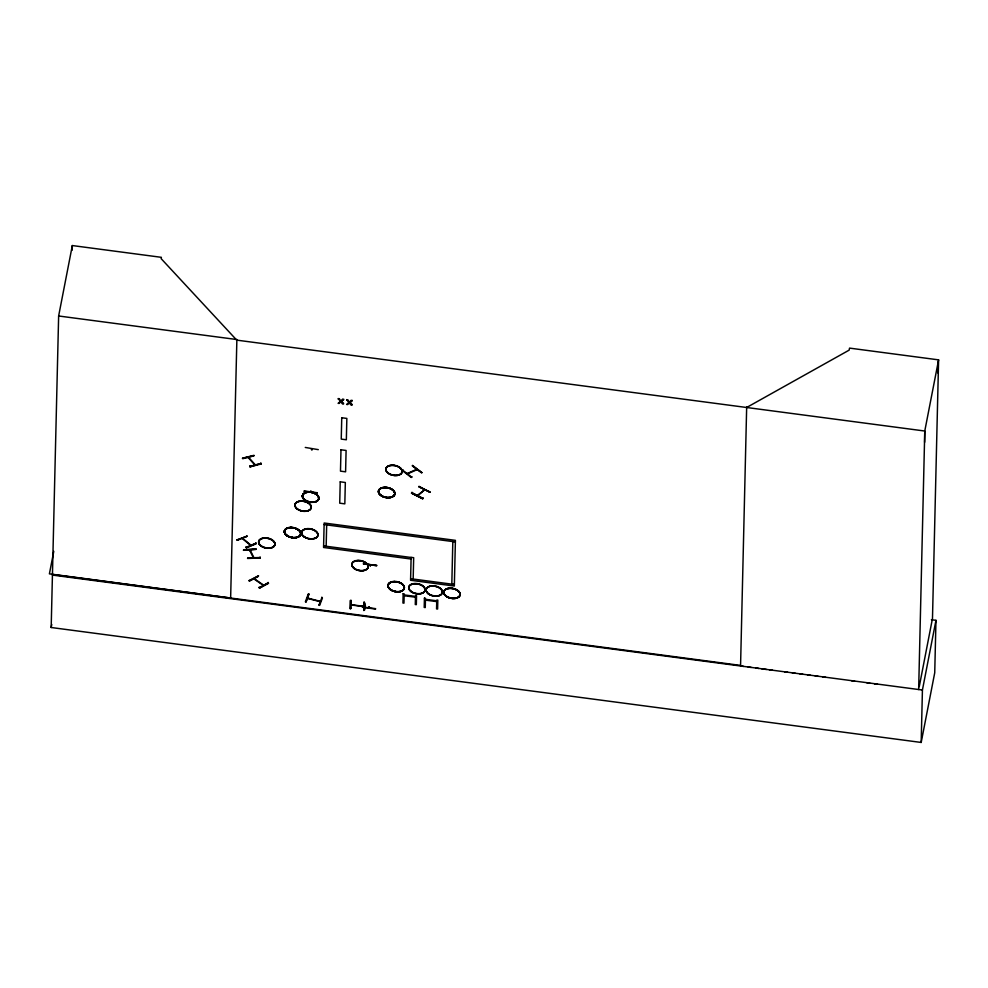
<?xml version="1.0" encoding="UTF-8"?>
<svg xmlns="http://www.w3.org/2000/svg" width="988" height="988" viewBox="0 0 988 988"><rect width="100%" height="100%" fill="white"/><g stroke="black" fill="none" stroke-linecap="round" stroke-linejoin="round"><path stroke-width="1.48" d="M924.632 442.291L924.768 431.027L236.737 340.131L161.13 258.634L161.377 257.325L72.322 245.555L58.638 315.987L51.178 627.504L921.187 742.445L934.734 672.742L935.969 620.328L931.4 619.723M938.069 373.168L938.205 361.904M72.223 250.174L72.322 245.555M58.638 315.987L236.873 339.539L230.636 598.036L49.4 573.867L53.784 551.329M326.164 546.265L326.67 524.9M350.802 608.188L349.962 608.682L350.172 600.618L350.987 600.185M350.691 608.769L350.814 600.605L350.629 608.62M352.16 604.755L351.061 604.619M364.004 602.495C366.239 601.853 365.35 611.374 363.806 610.51L364.115 601.914M413.169 579.042L413.676 557.689L411.119 557.356L410.576 580.265L454.332 586.045L455.406 540.35L324.15 523.01L323.57 547.476L411.082 559.035M452.825 541.572L451.812 584.291L454.369 584.624M746.669 406.883L740.555 666.011L743.594 666.418M918.655 689.538L924.768 431.027L938.6 359.867L849.544 348.109L849.149 350.135L746.656 407.488M921.187 742.445L922.422 690.019L935.969 620.328M938.6 359.867L932.487 618.389L919.235 686.746M260.079 557.528L247.642 557.887M260.252 557.973L247.531 558.467M304.119 491.345L317.259 493.024M312.01 448.984L312.035 449.762L311.344 449.034M310.343 491.579L311.022 490.974L310.479 491.765M318.297 449.639L305.267 447.441M363.473 564L376.7 565.21M362.448 607.262L375.564 609.09M370.253 564.926L370.228 565.815L369.796 564.864M370.302 565.655L369.747 564.963M368.783 607.744L368.722 606.891L369.401 607.101M370.228 565.729L370.315 565.099M369.314 607.04L368.722 607.571M376.589 565.791L363.485 563.555M304.143 490.95L317.272 492.728M362.46 606.928L375.588 608.645M404.216 595.505L405.018 595.616M414.701 596.937L415.516 597.036M425.495 599.901L426.31 600.012M435.98 601.334L436.795 601.433M417.232 495.494L424.581 489.887L423.519 490.147M51.178 627.504L51.771 624.465M253.965 455.307L242.813 458.16M261.165 463.965L250.001 466.855L249.729 465.842M237.305 540.263L247.235 536.225L236.836 539.868L237.416 539.683M256.114 548.822L243.616 549.748M260.894 462.989L261.165 463.99M255.941 542.783L256.3 543.758L246.37 547.797L246.012 546.809M258.56 575.72L248.939 580.672L249.581 580.462M260.14 556.96L260.252 557.998M268.131 582.401L268.551 583.352L259.572 588.095L259.152 587.144M340.984 401.424L339.18 403.45L338.118 403.314L340.304 401.474L338.267 398.485M342.675 399.066L340.835 401.116L339.267 398.621M343.626 403.437L341.502 401.066M343.515 404.018L342.626 403.314M341.391 401.647L343.738 399.214M308.194 594.22L305.378 601.778L306.206 601.383M306.082 601.964L308.997 593.874M349.505 402.548L347.69 404.574L346.64 404.438L348.826 402.598L346.788 399.609M351.197 400.202L349.344 402.252L347.788 399.745M352.148 404.561L350.024 402.19M352.037 405.142L351.148 404.438M349.913 402.771L352.247 400.338M321.816 597.172L322.421 597.925L319.63 605.434L319.025 604.668M411.91 476.648L411.267 477.476L402.277 470.486L402.919 469.695M421.888 472.61L412.478 465.36M412.008 492.234L411.514 493.148L422.629 498.779L423.123 497.878M418.986 486.714L430.076 492.37L418.998 486.294M430.113 491.925L418.875 486.874M249.532 549.884L250.483 550.699L249.828 550.625M363.485 563.839L376.626 565.593M308.787 594.331L306.021 601.791M308.898 598.37L307.441 598.333M319.087 601.371L320.297 601.297M318.914 605.249L321.903 597.715M411.514 493.123L422.654 498.718M311.961 449.738L311.455 449.688M253.78 578.795L263.376 585.439M402.734 470.214L411.798 477.229M243.48 550.155L255.978 549.242M249.174 458.037L248.544 457.271M254.311 464.274L255.386 464.94M407.142 473.635L408.415 473.561M407.291 473.511L416.603 469.349L415.615 469.732L416.244 470.004M407.698 473.82L416.911 469.708M417.652 495.729L418.035 494.877M242.072 538.361L250.693 545.45M242.702 458.741L253.854 455.888M253.817 455.727L242.356 458.284M247.124 536.052L237.281 540.066M363.868 606.681L362.732 606.126M424.556 489.85L417.912 495.667M253.138 557.294L254.002 557.998M307.527 598.073L320.359 601.371M249.347 580.882L258.337 576.14M249.47 581.055L258.448 576.3M259.041 587.724L268.119 582.883L259.572 588.07M253.113 557.121L253.558 558.022M412.354 465.941L421.888 472.659M245.901 547.389L255.917 543.264L246.383 547.772M248.68 457.407L248.112 457.555M248.593 458.086L249.211 457.926M249.705 466.398L260.857 463.471L250.013 466.83M254.114 578.598L263.537 585.106M320.1 601.667L307.688 598.444M242.443 538.176L250.903 545.141M412.465 465.817L421.456 472.77M363.633 606.644L350.777 604.903M338.155 399.066L339.156 399.201M342.564 399.646L343.614 399.794M346.677 400.189L347.677 400.325M351.086 400.782L352.136 400.918M324.113 524.566L455.369 541.906M323.607 545.919L411.119 557.479M410.613 578.709L454.369 584.488M350.925 604.644L363.905 606.36M52.525 574.497L740.568 665.406M52.413 575.078L922.422 690.019M748.163 667.024L751.201 667.431M755.771 668.036L758.821 668.444M761.859 668.851L766.429 669.456M769.467 669.864L772.517 670.272M784.694 671.889L787.745 672.297M792.302 672.914L795.352 673.31M799.922 673.927L802.96 674.335M807.529 674.94L810.568 675.347M815.137 675.953L818.188 676.36M822.757 676.965L825.795 677.373M851.668 680.818L854.719 681.226M866.896 682.856L869.946 683.264M874.504 683.869L877.554 684.276M308.17 594.27L308.886 594.455M253.459 557.924L249.544 549.995L250.458 550.575M364.202 602.445L363.93 610.374M250.359 544.623L249.729 544.771M254.805 464.903L248.173 457.543M248.544 457.345L255.324 464.866M349.394 403.129L351.036 405.018M340.872 402.005L342.515 403.894M250.112 550.02L253.978 557.812M256.003 549.402L243.505 550.328M340.23 481.823L339.724 503.176L344.824 503.855L345.331 482.49L340.23 481.823M340.984 449.787L340.477 471.14L345.59 471.819L346.096 450.454L340.984 449.787M341.749 417.751L341.243 439.104L346.343 439.784L346.85 418.418L341.749 417.751M403.141 593.739L402.931 603.026L403.969 603.162L404.154 595.727L415.454 597.209L415.281 604.52L416.331 604.656L416.541 595.739L415.59 595.616L415.578 596.419L404.166 594.912L404.191 593.874L403.141 593.739M424.432 598.135L424.21 607.422L425.26 607.558L425.433 600.124L436.733 601.606L436.56 608.917L437.61 609.053L437.82 600.136L436.881 600.012L436.857 600.815L425.458 599.308L425.482 598.271L424.432 598.135M411.885 492.703L423.012 498.458L411.86 492.777M304.736 499.99A8.287 4.952 11 0 0 318.482 499.558A8.275 4.94 11 0 0 308.602 492.11A8.287 4.952 11 0 0 304.736 499.99A8.287 4.952 11 0 0 318.482 499.57A8.287 4.952 11 0 0 308.602 492.11A8.287 4.952 11 0 0 304.724 500.002A8.275 4.94 11 0 0 318.469 499.57A8.287 4.952 11 0 0 308.602 492.123A8.275 4.94 11 0 0 304.749 499.965A8.275 4.94 11 0 0 318.469 499.533A8.275 4.94 11 0 0 308.602 492.135A8.275 4.94 11 0 0 304.736 499.99M304.773 499.73A8.299 4.965 11 0 0 318.544 499.311A8.299 4.965 11 0 0 308.651 491.851A8.299 4.965 11 0 0 304.773 499.73M303.872 536.669A8.287 4.952 11 0 0 317.617 536.237A8.287 4.952 11 0 0 307.737 528.802A8.287 4.952 11 0 0 303.872 536.669A8.275 4.94 11 0 0 317.605 536.249A8.275 4.94 11 0 0 307.737 528.815A8.275 4.94 11 0 0 303.884 536.669M303.909 536.447A8.299 4.965 11 0 0 317.679 536.015A8.299 4.965 11 0 0 307.774 528.555A8.299 4.965 11 0 0 303.909 536.447M286.705 535.422A8.287 4.952 11 0 0 300.451 534.99A8.287 4.952 11 0 0 290.571 527.543A8.287 4.952 11 0 0 286.705 535.422A8.287 4.952 11 0 0 300.451 535.014A8.275 4.94 11 0 0 290.571 527.567A8.287 4.952 11 0 0 286.693 535.447A8.275 4.94 11 0 0 300.438 534.99A8.287 4.952 11 0 0 290.571 527.567A8.275 4.94 11 0 0 286.718 535.422M286.742 535.175A8.299 4.965 11 0 0 300.513 534.743A8.299 4.965 11 0 0 290.62 527.296A8.299 4.965 11 0 0 286.742 535.175M286.705 535.447A8.275 4.94 11 0 0 300.426 535.027A8.287 4.952 11 0 0 290.558 527.58A8.287 4.952 11 0 0 286.693 535.459A8.287 4.952 11 0 0 300.451 535.027A8.275 4.94 11 0 0 290.571 527.592A8.275 4.94 11 0 0 286.705 535.447M297.203 509.03A8.287 4.952 11 0 0 310.948 508.61A8.287 4.952 11 0 0 301.068 501.163A8.287 4.952 11 0 0 297.203 509.03A8.275 4.94 11 0 0 310.936 508.585A8.275 4.94 11 0 0 301.081 501.163A8.275 4.94 11 0 0 297.215 509.018M297.24 508.783A8.299 4.965 11 0 0 311.022 508.351A8.299 4.965 11 0 0 301.118 500.891A8.299 4.965 11 0 0 297.24 508.783M354.087 568.458A8.287 4.952 11 0 0 367.845 568.038A8.287 4.952 11 0 0 357.965 560.591A8.287 4.952 11 0 0 354.087 568.458A8.25 4.928 11 0 0 367.808 568.051A8.25 4.928 11 0 0 357.965 560.628A8.25 4.928 11 0 0 354.112 568.471M354.136 568.224A8.299 4.965 11 0 0 367.906 567.791A8.299 4.965 11 0 0 358.002 560.332A8.299 4.965 11 0 0 354.136 568.224M446.045 596.184A8.287 4.952 11 0 0 459.791 595.752A8.287 4.952 11 0 0 449.911 588.305A8.287 4.952 11 0 0 446.045 596.184A8.287 4.952 11 0 0 459.791 595.776A8.275 4.94 11 0 0 449.911 588.329A8.287 4.952 11 0 0 446.045 596.209A8.275 4.94 11 0 0 459.778 595.752A8.287 4.952 11 0 0 449.911 588.329A8.275 4.94 11 0 0 446.057 596.184M446.082 595.937A8.299 4.965 11 0 0 459.852 595.517A8.299 4.965 11 0 0 449.96 588.058A8.299 4.965 11 0 0 446.082 595.937M428.36 593.874A8.287 4.952 11 0 0 442.105 593.442A8.287 4.952 11 0 0 432.225 585.995A8.287 4.952 11 0 0 428.36 593.874A8.25 4.928 11 0 0 442.068 593.43A8.25 4.928 11 0 0 432.238 586.02A8.25 4.928 11 0 0 428.384 593.862M428.397 593.615A8.299 4.965 11 0 0 442.167 593.195A8.299 4.965 11 0 0 432.275 585.736A8.299 4.965 11 0 0 428.397 593.615M411.033 591.577A8.287 4.952 11 0 0 424.791 591.157A8.287 4.952 11 0 0 414.898 583.71A8.287 4.952 11 0 0 411.033 591.577A8.25 4.928 11 0 0 424.754 591.145A8.25 4.928 11 0 0 414.911 583.735A8.25 4.928 11 0 0 411.057 591.565M411.07 591.33A8.299 4.965 11 0 0 424.852 590.898A8.299 4.965 11 0 0 414.948 583.439A8.299 4.965 11 0 0 411.07 591.33M390.272 589.503A8.287 4.952 11 0 0 404.03 589.07A8.287 4.952 11 0 0 394.15 581.623A8.287 4.952 11 0 0 390.272 589.503A8.287 4.952 11 0 0 404.03 589.095A8.275 4.94 11 0 0 394.15 581.648A8.287 4.952 11 0 0 390.272 589.527A8.25 4.928 11 0 0 403.993 589.083A8.287 4.952 11 0 0 394.138 581.648A8.275 4.94 11 0 0 390.285 589.503A8.275 4.94 11 0 0 404.006 589.083A8.25 4.928 11 0 0 394.15 581.673A8.25 4.928 11 0 0 390.297 589.515M390.309 589.268A8.299 4.965 11 0 0 404.092 588.836A8.299 4.965 11 0 0 394.187 581.376A8.299 4.965 11 0 0 390.309 589.268M260.894 545.956A8.287 4.952 11 0 0 274.652 545.524A8.287 4.952 11 0 0 264.772 538.077A8.287 4.952 11 0 0 260.894 545.956A8.275 4.94 11 0 0 274.639 545.524A8.275 4.94 11 0 0 264.772 538.09A8.275 4.94 11 0 0 260.906 545.944M260.943 545.685A8.299 4.965 11 0 0 274.713 545.253A8.299 4.965 11 0 0 264.821 537.805A8.299 4.965 11 0 0 260.943 545.685M380.775 495.408A8.287 4.952 11 0 0 394.521 494.976A8.287 4.952 11 0 0 384.641 487.529A8.287 4.952 11 0 0 380.775 495.408A8.287 4.952 11 0 0 394.521 495A8.287 4.952 11 0 0 384.641 487.553A8.287 4.952 11 0 0 380.763 495.433A8.25 4.928 11 0 0 394.484 494.988A8.25 4.928 11 0 0 384.641 487.578A8.25 4.928 11 0 0 380.788 495.42M380.812 495.161A8.299 4.965 11 0 0 394.583 494.729A8.299 4.965 11 0 0 384.678 487.282A8.299 4.965 11 0 0 380.812 495.161A8.299 4.965 11 0 0 394.583 494.753A8.299 4.965 11 0 0 384.678 487.294A8.299 4.965 11 0 0 380.812 495.173M388.099 473.24A8.287 4.952 11 0 0 401.857 472.807A8.287 4.952 11 0 0 391.964 465.36A8.287 4.952 11 0 0 388.099 473.24M388.148 472.98A8.299 4.965 11 0 0 401.918 472.548A8.299 4.965 11 0 0 392.014 465.089A8.299 4.965 11 0 0 388.148 472.98M388.123 473.227A8.25 4.928 11 0 0 401.82 472.795A8.25 4.928 11 0 0 391.977 465.385A8.25 4.928 11 0 0 388.123 473.227"/></g></svg>
